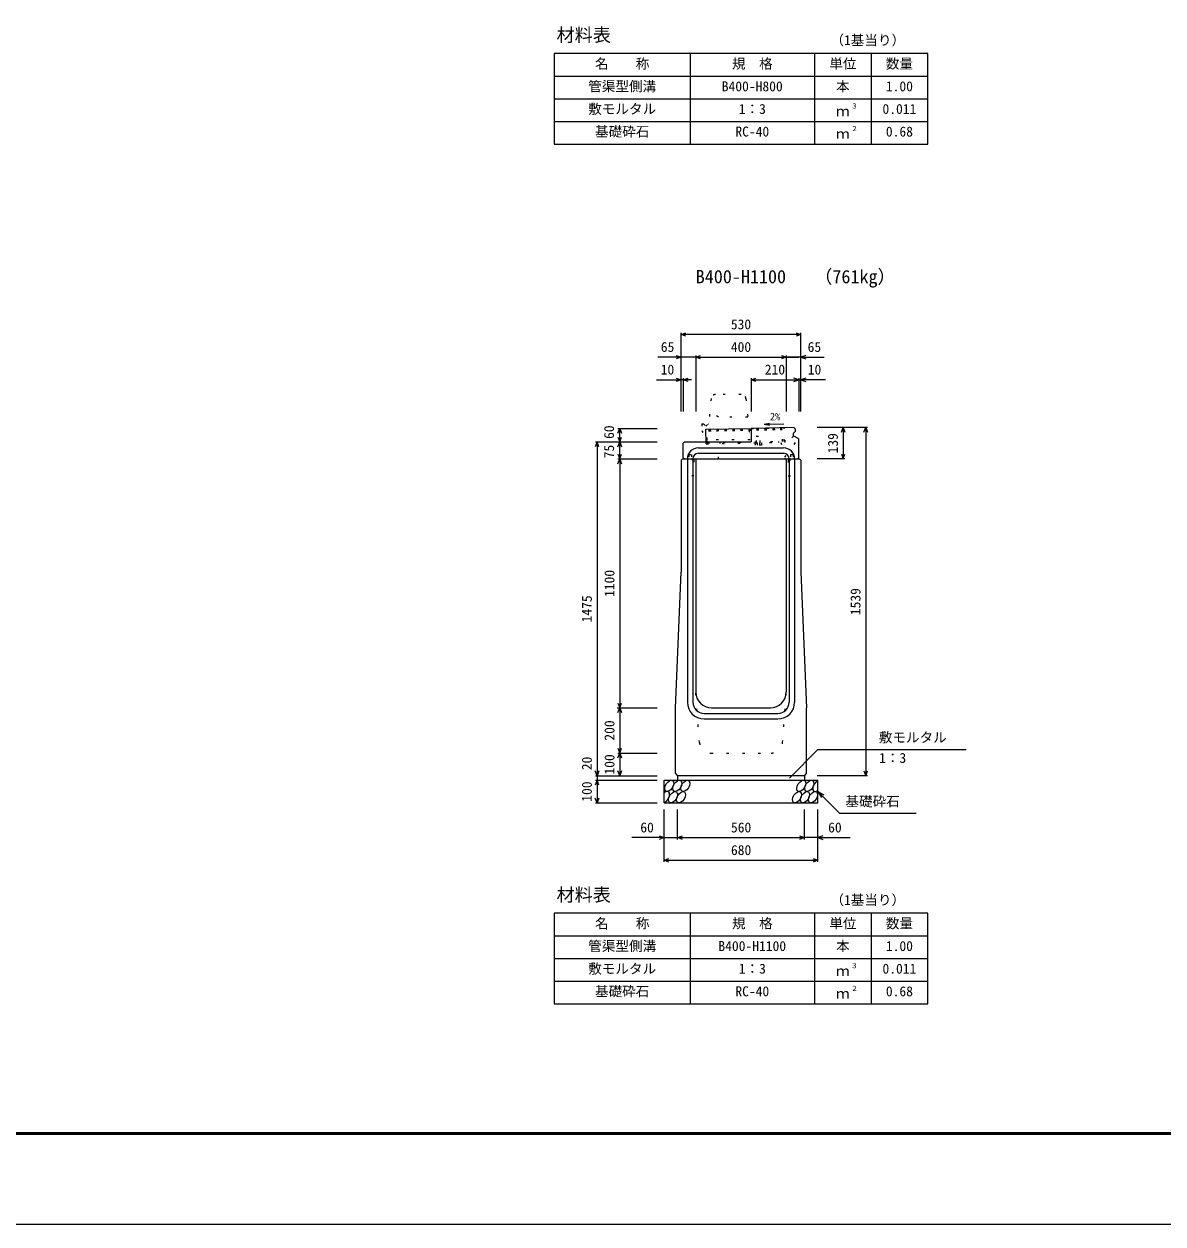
# Model space of a CAD drawing. Units: millimetres, scale not verified. Extents: x -12600 to 12600, y -5940 to 5940.
# Drawn here: x 1032 to 6064, y -5940 to -636 of the extents above; entities that cross this region are included whole.
import ezdxf
from ezdxf.enums import TextEntityAlignment as Align

# ---------------------------------------------------------------- set-up
doc = ezdxf.new("R2010")
doc.units = ezdxf.units.MM
doc.header["$LTSCALE"] = 40
doc.linetypes.add('DOTTED', pattern=[1.75, 0.25, -1.5])
for name, color, linetype, lineweight in [('0-0_DIM', 7, 'Continuous', 25), ('0-1_Defpoints', 5, 'Continuous', 25), ('0-2_HATCH', 6, 'DOTTED', 25), ('0-3_HYO', 3, 'Continuous', 25), ('0-4_HYO2', 4, 'Continuous', 25), ('0-5_OUTLINE', 3, 'Continuous', 25), ('0-6_OUTLINE2', 4, 'DOTTED', 25), ('0-7_TXT', 7, 'Continuous', 25), ('0-8_WAKU', 3, 'Continuous', 25)]:
    doc.layers.add(name, color=color, linetype=linetype, lineweight=lineweight)
doc.styles.add('ＭＳ ゴシック', font='')
doc.styles.get('ＭＳ ゴシック').set_extended_font_data('MS Gothic')

msp = doc.modelspace()

# ---------------------------------------------------------------- linework, layer by layer
at = {"layer": '0-0_DIM'}
for p, q in [((3935, -2348.54), (3935, -2001.04)), ((4465, -2008.54), (3935, -2008.54)), ((4465, -2348.54), (4465, -2001.04)), ((3935, -2108.54), (3833.02, -2108.54)), ((4000, -2108.54), (3935, -2108.54)), ((4000, -2101.04), (4000, -2348.54)), ((4000, -2108.54), (4400, -2108.54)), ((4400, -2101.04), (4400, -2348.54)), ((4400, -2108.54), (4455, -2108.54)), ((4465, -2108.54), (4400, -2108.54)), ((4465, -2108.54), (4566.98, -2108.54)), ((3826.62, -2208.54), (3935, -2208.54)), ((3945, -2208.54), (3935, -2208.54)), ((3945, -2201.04), (3945, -2348.54)), ((3981.3, -2208.54), (3945, -2208.54)), ((4245, -2201.04), (4245, -2348.54)), ((4245, -2208.54), (4455, -2208.54)), ((4455, -2201.04), (4455, -2348.54)), ((4455, -2208.54), (4465, -2208.54)), ((4573.38, -2208.54), (4465, -2208.54)), ((3656.5, -2423.54), (3829, -2423.54)), ((3664, -2483.54), (3664, -2423.54)), ((4758.5, -2419.54), (4536, -2419.54)), ((4651, -2419.54), (4651, -2558.54)), ((4751, -2419.54), (4751, -3958.54)), ((3556.5, -2483.54), (3829, -2483.54)), ((3564, -2483.54), (3564, -3958.54)), ((3664, -2558.54), (3664, -2483.54)), ((3656.5, -2558.54), (3829, -2558.54)), ((4658.5, -2558.54), (4536, -2558.54)), ((3653.25, -3658.54), (3825.75, -3658.54)), ((3656.5, -3658.54), (3829, -3658.54)), ((3656.5, -3858.54), (3829, -3858.54)), ((3664, -3858.54), (3664, -3958.54)), ((4413.77, -3969.35), (4540, -3843.11)), ((4540, -3843.11), (5194.81, -3843.11)), ((3556.5, -3958.54), (3829, -3958.54)), ((3564, -3958.54), (3564, -3978.54)), ((4758.5, -3958.54), (4536, -3958.54)), ((3556.5, -3978.54), (3829, -3978.54)), ((3564, -3978.54), (3564, -4078.54)), ((4540, -4028.54), (4635.76, -4124.29)), ((4540, -4028.54), (4565.98, -4043.54)), ((4540, -4028.54), (4555, -4054.52)), ((3556.5, -4078.54), (3829, -4078.54)), ((3860, -4339.9), (3860, -4108.54)), ((3920, -4239.9), (3920, -4108.54)), ((4480, -4239.9), (4480, -4108.54)), ((4540, -4339.9), (4540, -4108.54)), ((4635.76, -4124.29), (4973.31, -4124.29)), ((3860, -4232.4), (3718.21, -4232.4)), ((3860, -4232.4), (3920, -4232.4)), ((3920, -4232.4), (4480, -4232.4)), ((4540, -4232.4), (4480, -4232.4)), ((4540, -4232.4), (4681.79, -4232.4)), ((3860, -4332.4), (4540, -4332.4))]:
    msp.add_line(p, q, dxfattribs=at)
for points in [[(3956.14, -2016.23), (3935, -2008.54), (3956.14, -2000.84)], [(4443.86, -2000.84), (4465, -2008.54), (4443.86, -2016.23)], [(3913.86, -2100.84), (3935, -2108.54), (3913.86, -2116.23)], [(4021.14, -2116.23), (4000, -2108.54), (4021.14, -2100.84)], [(4378.86, -2100.84), (4400, -2108.54), (4378.86, -2116.23)], [(4486.14, -2100.84), (4465, -2108.54), (4486.14, -2116.23)], [(3913.86, -2200.84), (3935, -2208.54), (3913.86, -2216.23)], [(3966.14, -2216.23), (3945, -2208.54), (3966.14, -2200.84)], [(4266.14, -2216.23), (4245, -2208.54), (4266.14, -2200.84)], [(4433.86, -2216.23), (4455, -2208.54), (4433.86, -2200.84)], [(4486.14, -2200.84), (4465, -2208.54), (4486.14, -2216.23)], [(3656.3, -2444.68), (3664, -2423.54), (3671.7, -2444.68)], [(4643.3, -2440.68), (4651, -2419.54), (4658.7, -2440.68)], [(4743.3, -2440.68), (4751, -2419.54), (4758.7, -2440.68)], [(3571.7, -2504.68), (3564, -2483.54), (3556.3, -2504.68)], [(3656.3, -2462.39), (3664, -2483.54), (3671.7, -2462.39)], [(3656.3, -2504.68), (3664, -2483.54), (3671.7, -2504.68)], [(3656.3, -2537.39), (3664, -2558.54), (3671.7, -2537.39)], [(4643.3, -2537.39), (4651, -2558.54), (4658.7, -2537.39)], [(3656.3, -2579.68), (3664, -2558.54), (3671.7, -2579.68)], [(3664, -2558.54), (3664, -3658.54), (3664, -3858.54)], [(3656.3, -3637.39), (3664, -3658.54), (3671.7, -3637.39)], [(3656.3, -3679.68), (3664, -3658.54), (3671.7, -3679.68)], [(3656.3, -3837.39), (3664, -3858.54), (3671.7, -3837.39)], [(3656.3, -3879.68), (3664, -3858.54), (3671.7, -3879.68)], [(3571.7, -3937.39), (3564, -3958.54), (3556.3, -3937.39)], [(3671.7, -3937.39), (3664, -3958.54), (3656.3, -3937.39)], [(4743.3, -3937.39), (4751, -3958.54), (4758.7, -3937.39)], [(3571.7, -3999.68), (3564, -3978.54), (3556.3, -3999.68)], [(3571.7, -4057.39), (3564, -4078.54), (3556.3, -4057.39)], [(3838.86, -4224.71), (3860, -4232.4), (3838.86, -4240.1)], [(3941.14, -4240.1), (3920, -4232.4), (3941.14, -4224.71)], [(4458.86, -4224.71), (4480, -4232.4), (4458.86, -4240.1)], [(4561.14, -4224.71), (4540, -4232.4), (4561.14, -4240.1)], [(3881.14, -4340.1), (3860, -4332.4), (3881.14, -4324.71)], [(4518.86, -4324.71), (4540, -4332.4), (4518.86, -4340.1)]]:
    msp.add_lwpolyline(points, dxfattribs=at)
at = {"layer": '0-1_Defpoints'}
msp.add_lwpolyline([(-4200, -5940), (12600, -5940), (12600, 5940), (-4200, 5940)], close=True, dxfattribs=at)
at = {"layer": '0-2_HATCH', "linetype": 'Continuous'}
for p, q in [((4045, -2427.35), (4245, -2423.54)), ((4046.23, -2491.84), (4045, -2427.35))]:
    msp.add_line(p, q, dxfattribs=at)
at = {"layer": '0-2_HATCH'}
for p, q in [((4050.64, -2487.25), (4049.5, -2427.26)), ((4057.3, -2427.11), (4058.44, -2487.1)), ((4060.8, -2427.04), (4061.94, -2487.03)), ((4064.3, -2426.98), (4065.44, -2486.97)), ((4092.59, -2426.44), (4093.74, -2486.43)), ((4096.09, -2426.37), (4097.24, -2486.36)), ((4099.59, -2426.31), (4100.74, -2486.29)), ((4127.89, -2425.77), (4129.03, -2485.76)), ((4131.39, -2425.7), (4132.53, -2485.69)), ((4134.89, -2425.63), (4136.03, -2485.62)), ((4163.18, -2425.1), (4164.32, -2485.08)), ((4166.68, -2425.03), (4167.82, -2485.02)), ((4170.18, -2424.96), (4171.32, -2484.95)), ((4198.47, -2424.42), (4199.62, -2484.41)), ((4201.97, -2424.36), (4203.12, -2484.34)), ((4205.47, -2424.29), (4206.62, -2484.28)), ((4234.17, -2423.74), (4235.31, -2483.73)), ((4237.27, -2423.68), (4238.41, -2483.67)), ((4241.17, -2423.61), (4242.31, -2483.6)), ((4245, -2423.54), (4393.94, -2420.7)), ((4269.06, -2423.08), (4270.2, -2483.07)), ((4272.56, -2423.01), (4273.79, -2487.5)), ((4276.06, -2422.95), (4277.2, -2482.93)), ((4304.36, -2422.41), (4305.5, -2482.4)), ((4307.85, -2422.34), (4309, -2482.33)), ((4311.35, -2422.27), (4312.5, -2482.26)), ((4340.05, -2421.73), (4341.19, -2481.72)), ((4343.15, -2421.67), (4344.38, -2486.16)), ((4347.05, -2421.59), (4348.19, -2481.58)), ((4374.94, -2421.06), (4376.09, -2481.05)), ((4378.44, -2421), (4379.58, -2480.98)), ((4383.08, -2480.92), (4381.94, -2420.93)), ((4390.58, -2480.77), (4389.44, -2420.79)), ((4395.17, -2485.19), (4393.94, -2420.7)), ((4046.23, -2491.84), (4395.17, -2485.19)), ((4050.64, -2487.25), (4390.58, -2480.77)), ((4106.96, -2486.18), (4107.05, -2490.68)), ((4262.32, -2487.72), (4290.01, -2487.19)), ((4262.32, -2487.72), (4262.51, -2497.72)), ((4267.62, -2457.61), (4283.61, -2457.31)), ((4268.19, -2487.61), (4267.62, -2457.61)), ((4270.7, -2487.56), (4270.89, -2497.56)), ((4281.67, -2487.35), (4281.86, -2497.35)), ((4284.18, -2487.3), (4283.61, -2457.31)), ((4290.01, -2487.19), (4290.2, -2497.19)), ((4365.59, -2481.25), (4365.67, -2485.75)), ((4290.2, -2497.19), (4262.51, -2497.72))]:
    msp.add_line(p, q, dxfattribs=at)
at = {"layer": '0-2_HATCH', "linetype": 'Continuous'}
for centre in [(3882.89, -4003.54), (3918.37, -4003.54), (3953.84, -4003.54), (4466.05, -4003.54), (4501.52, -4003.54), (3899.77, -4053.54), (3935.25, -4053.54), (4447.45, -4053.54), (4482.93, -4053.54), (4518.41, -4053.54)]:
    msp.add_ellipse(centre, major_axis=(14.54, 23.54), ratio=0.5792, dxfattribs=at)
for centre, start_param, end_param in [((3864.3, -4053.54), 3.7419964, 7.318141), ((4537, -4003.54), 0.6666252, 4.1103269)]:
    msp.add_ellipse(centre, major_axis=(14.54, 23.54), ratio=0.5792, start_param=start_param, end_param=end_param, dxfattribs=at)
at = {"layer": '0-3_HYO'}
for p, q in [((3975, -766.64), (3975, -1166.64)), ((4525, -766.64), (4525, -1166.64)), ((4775, -766.64), (4775, -1166.64)), ((3375, -866.64), (5025, -866.64)), ((3975, -4566.64), (3975, -4966.64)), ((4525, -4566.64), (4525, -4966.64)), ((4775, -4566.64), (4775, -4966.64)), ((3375, -4666.64), (5025, -4666.64))]:
    msp.add_line(p, q, dxfattribs=at)
for points in [[(3375, -1166.64), (5025, -1166.64), (5025, -766.64), (3375, -766.64)], [(3375, -4966.64), (5025, -4966.64), (5025, -4566.64), (3375, -4566.64)]]:
    msp.add_lwpolyline(points, close=True, dxfattribs=at)
at = {"layer": '0-4_HYO2'}
for p, q in [((3375, -966.64), (5025, -966.64)), ((3375, -1066.64), (5025, -1066.64)), ((3375, -4766.64), (5025, -4766.64)), ((3375, -4866.64), (5025, -4866.64))]:
    msp.add_line(p, q, dxfattribs=at)
at = {"layer": '0-5_OUTLINE', "linetype": 'DOTTED'}
for p, q in [((4200.46, -2273.59), (4086.66, -2273.59)), ((4068.19, -2291.59), (4057, -2403.54)), ((4221.8, -2291.55), (4240, -2473.54)), ((4027, -2403.54), (4027, -2433.54)), ((4027, -2403.54), (4035, -2403.54)), ((4027, -2433.54), (4050, -2473.54)), ((4035, -2403.54), (4045, -2413.54)), ((4240, -2473.54), (4050, -2473.54))]:
    msp.add_line(p, q, dxfattribs=at)
at = {"layer": '0-5_OUTLINE'}
for p, q in [((4434, -2419.94), (4245, -2423.54)), ((4245, -2423.54), (4245, -2483.54)), ((4430, -2446.54), (4439, -2436.54)), ((3950, -2483.54), (4245, -2483.54)), ((4430, -2446.54), (4430, -2456.54)), ((4455, -2469.54), (4430, -2456.54)), ((3935, -2564.54), (3941, -2558.54)), ((3935, -2564.54), (3935, -3058.54)), ((3941, -2558.54), (4459, -2558.54)), ((3945, -2553.54), (3950, -2558.54)), ((4000, -2558.54), (4000, -3588.54)), ((4400, -2558.54), (4400, -3588.54)), ((4459, -2558.54), (4465, -2564.54)), ((4465, -2564.54), (4465, -3058.54)), ((3910, -3658.54), (3935, -3058.54)), ((4465, -3058.54), (4490, -3658.54)), ((3910, -3948.54), (3910, -3658.54)), ((4070, -3658.54), (4330, -3658.54)), ((4490, -3948.54), (4490, -3658.54)), ((3910, -3948.54), (3920, -3958.54)), ((4480, -3958.54), (3920, -3958.54)), ((3920, -3958.54), (3920, -3978.54)), ((4480, -3958.54), (4490, -3948.54)), ((4480, -3958.54), (4480, -3978.54)), ((3860, -3978.54), (4540, -3978.54)), ((3860, -4078.54), (3860, -3978.54)), ((4540, -4078.54), (4540, -3978.54)), ((3860, -4078.54), (4540, -4078.54))]:
    msp.add_line(p, q, dxfattribs=at)
at = {"layer": '0-5_OUTLINE', "linetype": 'DOTTED'}
msp.add_lwpolyline([(4045, -2413.54), (4055, -2403.54), (4057, -2403.54)], dxfattribs=at)
at = {"layer": '0-5_OUTLINE'}
for points in [[(4434, -2419.94), (4439, -2424.84), (4439, -2436.54)], [(3945, -2553.54), (3945, -2488.54), (3950, -2483.54)], [(4450, -2558.54), (4455, -2553.54), (4455, -2469.54)]]:
    msp.add_lwpolyline(points, dxfattribs=at)
at = {"layer": '0-5_OUTLINE', "linetype": 'DOTTED'}
for centre, start, end in [((4088.1, -2293.54), 94.13229, 174.40835), ((4201.9, -2293.54), 4.08463, 93.6009)]:
    msp.add_arc(centre, 20, start, end, dxfattribs=at)
at = {"layer": '0-5_OUTLINE'}
for centre, start, end in [((4070, -3588.54), 180, 270), ((4330, -3588.54), 270, 0)]:
    msp.add_arc(centre, 70, start, end, dxfattribs=at)
at = {"layer": '0-6_OUTLINE2'}
for p, q in [((4050, -2473.54), (4057, -2403.54)), ((4100, -2558.54), (4106.72, -2490.68)), ((4375.67, -2485.56), (4395, -2558.54)), ((4431.63, -2457.38), (4382.59, -2511.69)), ((4392.97, -2550.86), (4453.37, -2468.69)), ((3969, -2538.54), (3981, -2538.54)), ((3969, -2538.54), (3969, -2563.54)), ((3981, -2538.54), (3981, -2563.54)), ((4419, -2538.54), (4431, -2538.54)), ((4419, -2538.54), (4419, -2563.54)), ((4431, -2538.54), (4431, -2563.54)), ((3992, -2563.04), (3936.5, -2563.04)), ((3992, -2563.04), (3992, -2633.04)), ((4408, -2563.54), (4464, -2563.54)), ((4408, -2563.54), (4408, -2633.54)), ((3992, -2633.04), (3935, -2633.04)), ((4408, -2633.54), (4465, -2633.54)), ((4016.57, -3812.23), (4000, -3588.54)), ((4383.43, -3812.23), (4400, -3588.54)), ((4066.43, -3858.54), (4333.57, -3858.54))]:
    msp.add_line(p, q, dxfattribs=at)
at = {"layer": '0-6_OUTLINE2', "linetype": 'Continuous'}
for p, q in [((4012, -2509.54), (4388, -2509.54)), ((4012, -2533.54), (4388, -2533.54)), ((3963, -2558.54), (3963, -3633.54)), ((3987, -2558.54), (3987, -3633.54)), ((4413, -2558.54), (4413, -3633.54)), ((4437, -2558.54), (4437, -3633.54)), ((4037, -3683.54), (4363, -3683.54)), ((4037, -3707.54), (4363, -3707.54))]:
    msp.add_line(p, q, dxfattribs=at)
at = {"layer": '0-6_OUTLINE2'}
msp.add_lwpolyline([(4230, -2373.54), (4100, -2373.54), (4063, -2343.54)], dxfattribs=at)
at = {"layer": '0-6_OUTLINE2', "linetype": 'Continuous'}
for centre, radius, start, end in [((4012, -2558.54), 49, 90, 180), ((4012, -2558.54), 25, 90, 180), ((4388, -2558.54), 49, 0, 90), ((4388, -2558.54), 25, 0, 90), ((4037, -3633.54), 74, 180, 270), ((4037, -3633.54), 50, 180, 270), ((4363, -3633.54), 50, 270, 0), ((4363, -3633.54), 74, 270, 0)]:
    msp.add_arc(centre, radius, start, end, dxfattribs=at)
at = {"layer": '0-6_OUTLINE2'}
for centre, start, end in [((4066.43, -3808.54), 184.23639, 270), ((4333.57, -3808.54), 270, 355.76361)]:
    msp.add_arc(centre, 50, start, end, dxfattribs=at)
at = {"layer": '0-7_TXT'}
for q in [(4326.38, -2400.64), (4388.66, -2403.62), (4326.54, -2408.97)]:
    msp.add_line((4302.83, -2405.26), q, dxfattribs=at)
at = {"layer": '0-8_WAKU', "lineweight": 50}
msp.add_lwpolyline([(-3800, -5540), (12200, -5540), (12200, 5540), (-3800, 5540)], close=True, dxfattribs=at)

# ---------------------------------------------------------------- texts
at = {"layer": '0-0_DIM', "style": 'ＭＳ ゴシック'}
for s, p in [('530', (4155, -1998.54)), ('65', (3845.68, -2098.54)), ('400', (4155, -2098.54)), ('65', (4494.32, -2098.54)), ('10', (3845.16, -2198.54)), ('210', (4305, -2198.54)), ('10', (4494.84, -2198.54)), ('敷モルタル', (4808.94, -3824.38)), ('1：3', (4809.94, -3915.07)), ('基礎砕石', (4661.32, -4107.12)), ('60', (3755, -4222.4)), ('560', (4155.53, -4222.4)), ('60', (4585, -4222.4)), ('680', (4155.53, -4322.4))]:
    msp.add_text(s, height=43.99, dxfattribs=at).set_placement(p, align=Align.BOTTOM_LEFT)
for s, p in [('60', (3652.16, -2469.92)), ('139', (4641, -2534.04)), ('75', (3652.16, -2555.68)), ('1100', (3654, -3168.54)), ('1475', (3554, -3281.04)), ('1539', (4741, -3249.04)), ('200', (3654, -3803.54)), ('100', (3654, -3953.54)), ('20', (3554, -3934.22)), ('100', (3554, -4073.54))]:
    msp.add_text(s, height=43.99, rotation=90, dxfattribs=at).set_placement(p, align=Align.BOTTOM_LEFT)
at = {"layer": '0-7_TXT', "style": 'ＭＳ ゴシック'}
for s, height, p in [('材料表', 58.65, (3385, -731.64)), ('（1基当り）', 43.99, (4595, -742.64)), ('名\u3000\u3000称', 43.99, (3555, -846.64)), ('規\u3000格', 43.99, (4160, -846.64)), ('単位', 43.99, (4590, -846.64)), ('数量', 43.99, (4840, -846.64)), ('管渠型側溝', 43.99, (3525, -946.64)), ('B400-H800', 43.99, (4115, -946.64)), ('本', 43.99, (4620, -946.64)), ('1.00', 43.99, (4840, -946.64)), ('敷モルタル', 43.99, (3525, -1046.64)), ('1：3', 43.99, (4190, -1046.64)), ('３', 21.99, (4685.54, -1016.27)), ('0.011', 43.99, (4825, -1046.64)), ('ｍ', 43.99, (4620, -1056.64)), ('基礎砕石', 43.99, (3555, -1146.64)), ('RC-40', 43.99, (4175, -1146.64)), ('ｍ', 43.99, (4620, -1156.64)), ('２', 21.99, (4685.54, -1116.27)), ('0.68', 43.99, (4840, -1146.64)), ('B400-H1100', 58.65, (4000, -1799.56)), ('（761kg）', 58.65, (4523.7, -1799.56)), ('2%', 32.99, (4328.17, -2397.51)), ('材料表', 58.65, (3385, -4531.64)), ('（1基当り）', 43.99, (4595, -4542.64)), ('名\u3000\u3000称', 43.99, (3555, -4646.64)), ('規\u3000格', 43.99, (4160, -4646.64)), ('単位', 43.99, (4590, -4646.64)), ('数量', 43.99, (4840, -4646.64)), ('管渠型側溝', 43.99, (3525, -4746.64)), ('B400-H1100', 43.99, (4100, -4746.64)), ('本', 43.99, (4620, -4746.64)), ('1.00', 43.99, (4840, -4746.64)), ('敷モルタル', 43.99, (3525, -4846.64)), ('1：3', 43.99, (4190, -4846.64)), ('ｍ', 43.99, (4620, -4856.64)), ('３', 21.99, (4685.54, -4816.27)), ('0.011', 43.99, (4825, -4846.64)), ('基礎砕石', 43.99, (3555, -4946.64)), ('RC-40', 43.99, (4175, -4946.64)), ('ｍ', 43.99, (4620, -4956.64)), ('２', 21.99, (4685.54, -4916.27)), ('0.68', 43.99, (4840, -4946.64))]:
    msp.add_text(s, height=height, dxfattribs=at).set_placement(p, align=Align.BOTTOM_LEFT)

doc.saveas('drawing.dxf')
